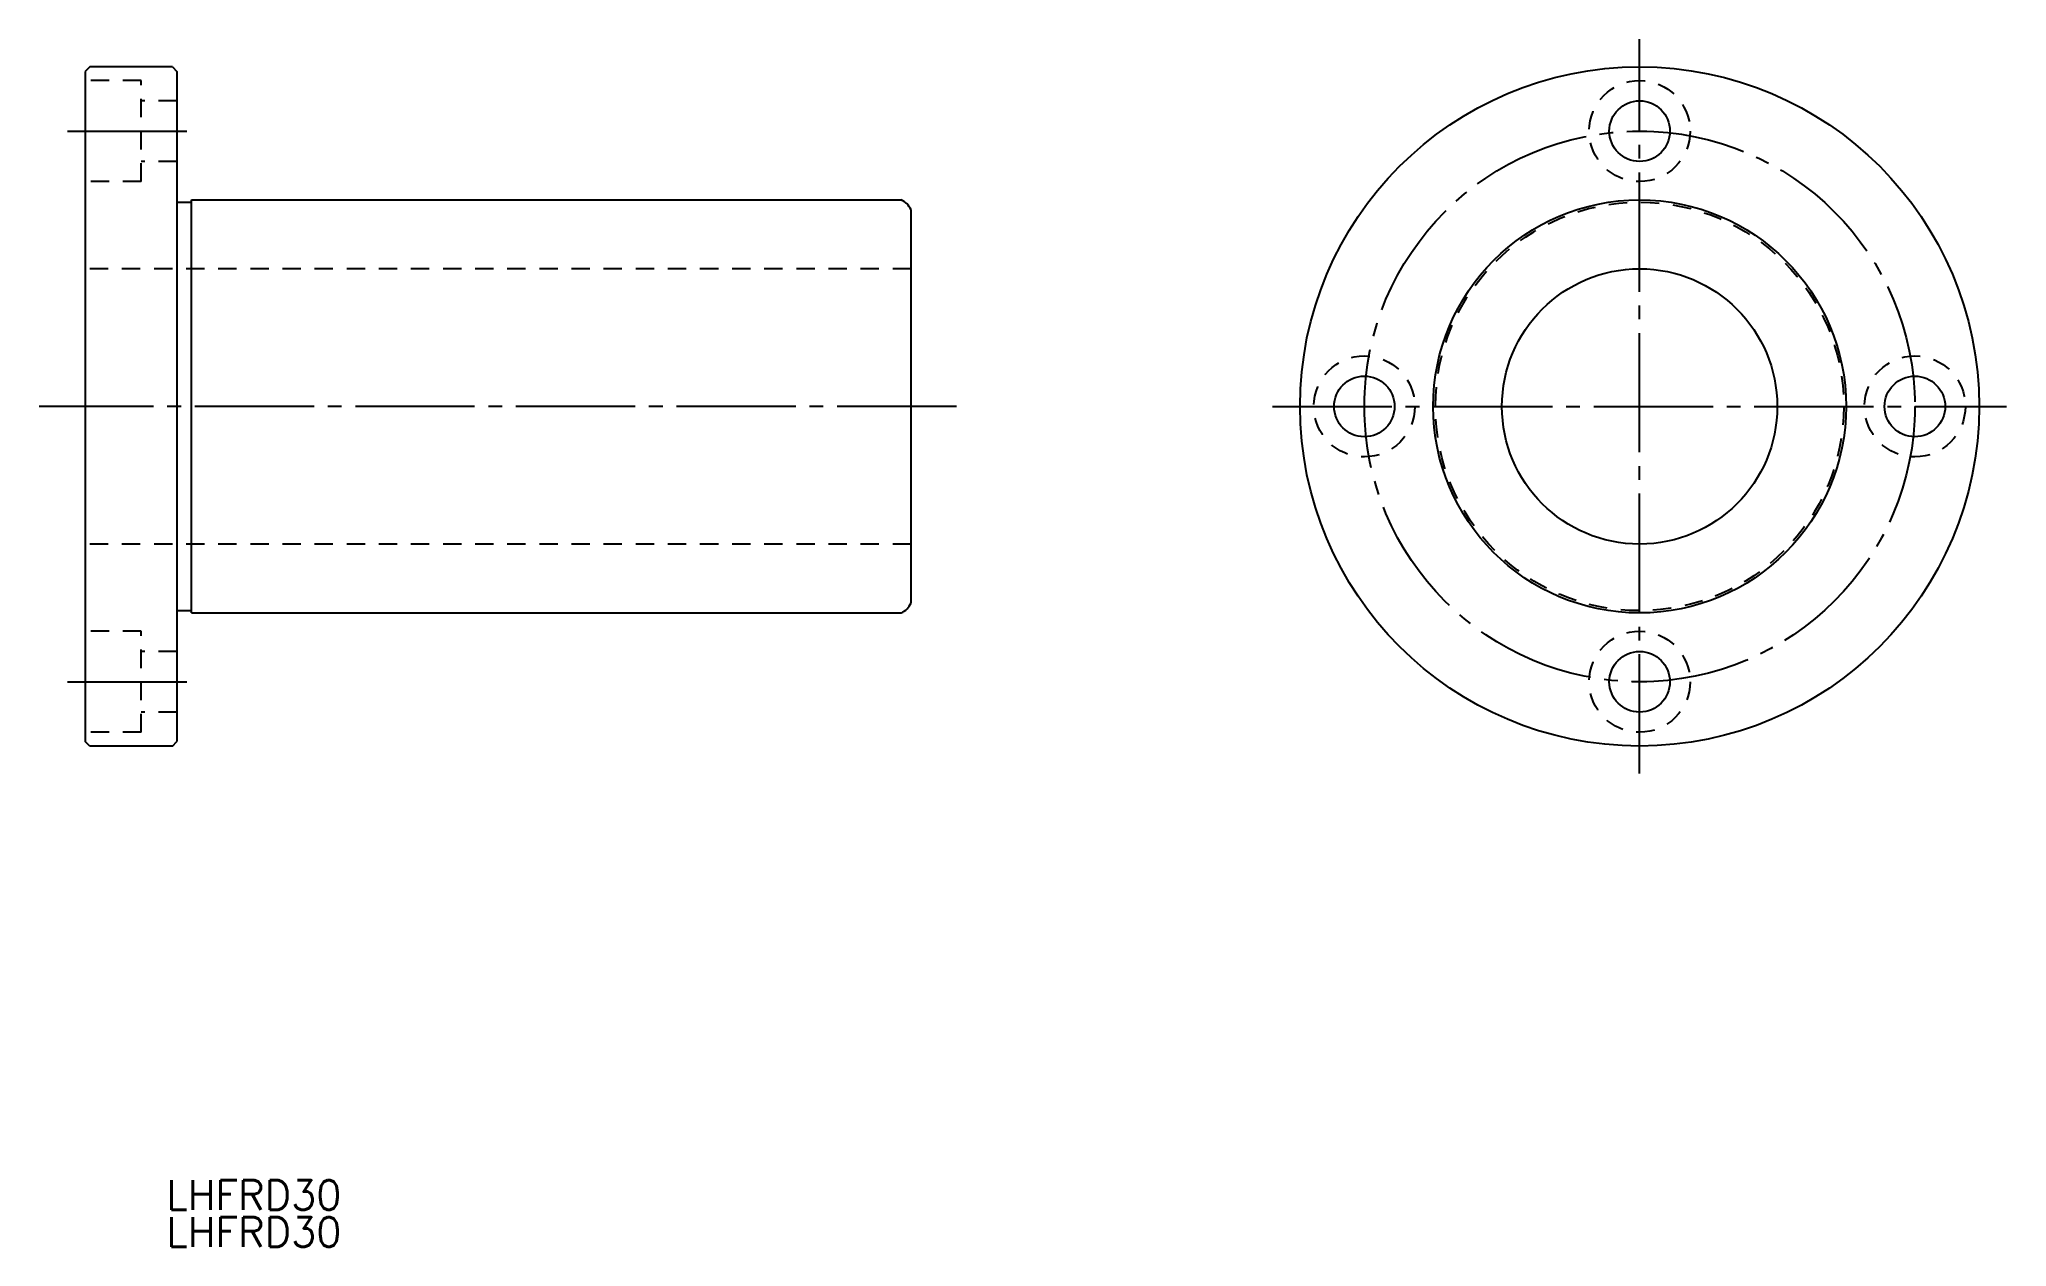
# Model space of a CAD drawing. Extents: x 30 to 244, y 402 to 534.
import ezdxf

# ---------------------------------------------------------------- set-up
doc = ezdxf.new("R2010")
doc.units = 0
doc.linetypes.add('CENTER', pattern=[17.5, 13, -1.5, 1.5, -1.5])
doc.linetypes.add('DASHED', pattern=[3.5, 2, -1.5])
doc.layers.get('0').update_dxf_attribs({"linetype": 'CONTINUOUS'})
doc.layers.add('CENTER', color=1, linetype='CENTER')
doc.styles.get("Standard").update_dxf_attribs({"font": 'txt.shx', "bigfont": '@extfont2.shx'})

msp = doc.modelspace()

# ---------------------------------------------------------------- linework, layer by layer
at = {"color": 7, "linetype": 'CONTINUOUS'}
for p, q in [((35.05, 530.81), (34.55, 530.31)), ((34.55, 530.31), (34.55, 457.31)), ((44.05, 530.81), (35.05, 530.81)), ((44.05, 530.81), (44.55, 530.31)), ((44.55, 530.31), (44.55, 457.31)), ((44.55, 516.06), (46.15, 516.06)), ((46.15, 516.31), (123.46, 516.31)), ((46.15, 471.31), (46.15, 516.31)), ((124.55, 472.4), (124.55, 515.22)), ((44.55, 471.56), (46.15, 471.56)), ((46.15, 471.31), (123.46, 471.31)), ((35.05, 456.81), (34.55, 457.31)), ((44.05, 456.81), (35.05, 456.81)), ((44.05, 456.81), (44.55, 457.31))]:
    msp.add_line(p, q, dxfattribs=at)
at = {"color": 3, "linetype": 'DASHED'}
for p, q in [((40.65, 529.31), (34.55, 529.31)), ((40.65, 518.31), (40.65, 529.31)), ((44.55, 527.11), (40.65, 527.11)), ((44.55, 520.51), (40.65, 520.51)), ((40.65, 518.31), (34.55, 518.31)), ((124.55, 508.81), (34.55, 508.81)), ((124.55, 478.81), (34.55, 478.81)), ((40.65, 469.31), (34.55, 469.31)), ((40.65, 458.31), (40.65, 469.31)), ((44.55, 467.11), (40.65, 467.11)), ((44.55, 460.51), (40.65, 460.51)), ((40.65, 458.31), (34.55, 458.31))]:
    msp.add_line(p, q, dxfattribs=at)
at = {"color": 7, "linetype": 'CONTINUOUS'}
for centre, radius in [((203.95, 493.81), 37), ((203.95, 523.81), 3.3), ((203.95, 493.81), 22.5), ((203.95, 493.81), 15), ((173.95, 493.81), 3.3), ((233.95, 493.81), 3.3), ((203.95, 463.81), 3.3)]:
    msp.add_circle(centre, radius, dxfattribs=at)
at = {"color": 3, "linetype": 'DASHED'}
for centre, radius in [((203.95, 523.81), 5.5), ((203.95, 493.81), 22.25), ((173.95, 493.81), 5.5), ((233.95, 493.81), 5.5), ((203.95, 463.81), 5.5)]:
    msp.add_circle(centre, radius, dxfattribs=at)
at = {"color": 7, "linetype": 'CONTINUOUS'}
for centre, start, end in [((122.7, 514.46), 22.3316, 67.6684), ((122.7, 473.16), 292.3316, 337.6684)]:
    msp.add_arc(centre, 2, start, end, dxfattribs=at)
at = {"layer": 'CENTER', "color": 1, "linetype": 'CENTER'}
for p, q in [((203.95, 453.81), (203.95, 533.81)), ((32.63, 523.81), (46.9, 523.81)), ((129.49, 493.81), (29.55, 493.81)), ((163.95, 493.81), (243.95, 493.81)), ((32.63, 463.81), (46.9, 463.81))]:
    msp.add_line(p, q, dxfattribs=at)
msp.add_circle((203.95, 493.81), 30, dxfattribs=at)

# ---------------------------------------------------------------- texts
at = {"color": 7, "linetype": 'CONTINUOUS'}
for p in [(43.41, 406.29), (43.41, 402.26)]:
    msp.add_text('LHFRD30', height=3.2, dxfattribs=at).set_placement(p)

doc.saveas('drawing.dxf')
